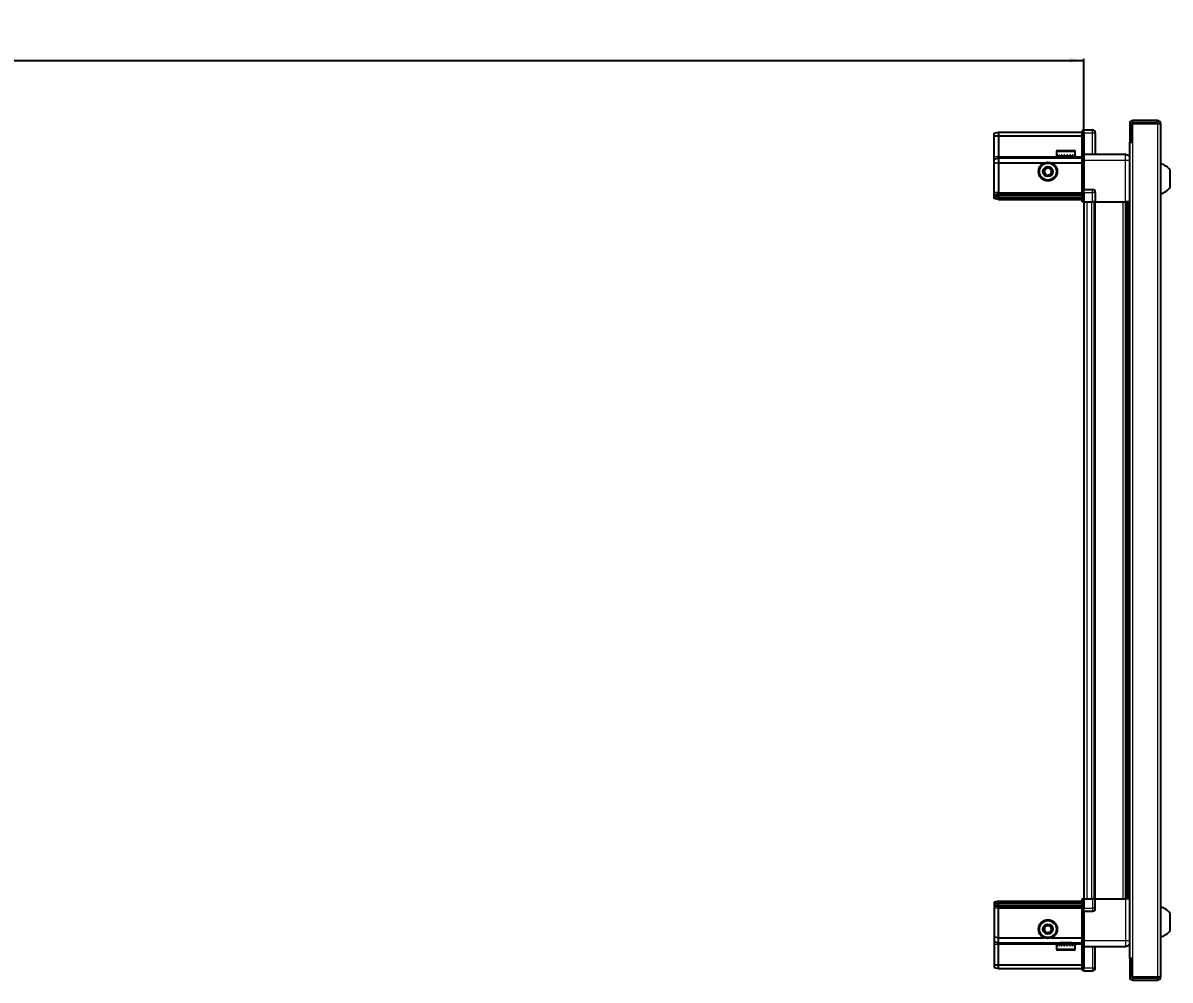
# Model space of a CAD drawing. Header units: millimetres. Extents: x 834 to 4671, y -809 to 1907.
# Drawn here: x 2871 to 3670, y 1177 to 1844 of the extents above; entities that cross this region are included whole.
import ezdxf

# ---------------------------------------------------------------- set-up
doc = ezdxf.new("R2010")
doc.units = ezdxf.units.MM
doc.layers.add('FORMAT', color=7, linetype='Continuous')
doc.styles.add('SLDTEXTSTYLE0', font='TXT', dxfattribs={"width": 0.75})
doc.dimstyles.new('SLDDIMSTYLE0', dxfattribs={"dimtxt": 20, "dimasz": 10, "dimexe": 0, "dimexo": 0.0625, "dimgap": 5, "dimtad": 2, "dimdec": 1, "dimrnd": 1e-09, "dimzin": 12, "dimdsep": 46, "dimtxsty": 'SLDTEXTSTYLE0', "dimsah": 1, "dimcen": 0.09, "dimadec": 0, "dimazin": 3, "dimtfac": 1, "dimtofl": 0, "dimtmove": 0, "dimatfit": 3, "dimfxl": 0, "dimfrac": 2, "dimtolj": 1, "dimtzin": 12, "dimarcsym": 0})

# ---------------------------------------------------------------- blocks, each defined once
blk = doc.blocks.new('_D_4')
at = {"layer": 'FORMAT'}
for p, q in [((1910.07, 1719.77), (1910.07, 1819.26)), ((1910.07, 1818.26), (3610.07, 1818.26)), ((3610.07, 1719.77), (3610.07, 1819.26))]:
    blk.add_line(p, q, dxfattribs=at)
for points in [[(1910.07, 1818.26), (1920.07, 1816.72), (1920.07, 1819.8)], [(3610.07, 1818.26), (3600.07, 1819.8), (3600.07, 1816.72)]]:
    blk.add_solid(points, dxfattribs=at)
at = {"layer": 'FORMAT', "insert": (2730.51, 1844.04), "char_height": 20, "attachment_point": 1, "style": 'SLDTEXTSTYLE0'}
blk.add_mtext('1700', dxfattribs=at)

msp = doc.modelspace()

# ---------------------------------------------------------------- linework, layer by layer
at = {"color": 7, "linetype": 'Continuous', "lineweight": 25}
for p, q in [((3641.92, 1774.16), (3641.92, 1761.76)), ((3643.42, 1774.16), (3643.42, 1761.76)), ((3643.92, 1761.26), (3643.92, 1774.16)), ((3643.92, 1774.16), (3661.32, 1774.16)), ((3661.32, 1776.26), (3644.02, 1776.26)), ((3661.32, 1774.76), (3644.02, 1774.76)), ((3661.32, 1774.76), (3661.32, 1776.26)), ((3661.32, 1774.16), (3663.42, 1774.16)), ((3663.42, 1774.16), (3663.42, 1179.36)), ((3547.42, 1767.45), (3550.42, 1768.26)), ((3547.42, 1765.6), (3547.42, 1767.45)), ((3550.42, 1768.26), (3550.42, 1765.76)), ((3550.42, 1768.26), (3608.72, 1768.26)), ((3609.59, 1769.76), (3608.72, 1769.26)), ((3609.59, 1769.76), (3608.72, 1769.26)), ((3608.72, 1769.26), (3608.72, 1767.76)), ((3608.72, 1752.96), (3608.72, 1767.76)), ((3609.92, 1769.76), (3609.59, 1769.76)), ((3609.92, 1769.76), (3609.59, 1769.76)), ((3609.92, 1767.76), (3609.92, 1769.76)), ((3609.92, 1769.76), (3609.92, 1769.76)), ((3609.92, 1769.76), (3615.92, 1769.76)), ((3609.92, 1767.76), (3609.92, 1752.96)), ((3617.92, 1767.76), (3617.92, 1752.76)), ((3547.42, 1765.6), (3550.42, 1765.76)), ((3547.42, 1751.26), (3547.42, 1765.6)), ((3550.42, 1765.76), (3550.42, 1751.26)), ((3550.42, 1765.76), (3608.72, 1765.76)), ((3641.82, 1761.26), (3641.82, 1192.26)), ((3641.82, 1761.26), (3643.92, 1761.26)), ((3641.92, 1761.76), (3643.42, 1761.76)), ((3547.42, 1749.45), (3547.42, 1751.26)), ((3547.42, 1749.45), (3550.42, 1750.26)), ((3550.42, 1751.26), (3550.42, 1750.26)), ((3550.42, 1750.26), (3550.42, 1746.76)), ((3550.42, 1750.26), (3608.72, 1750.26)), ((3590.92, 1754.66), (3590.92, 1751.76)), ((3590.92, 1751.76), (3590.96, 1751.76)), ((3591.08, 1752.26), (3590.96, 1752.26)), ((3590.96, 1752.26), (3590.96, 1751.76)), ((3590.96, 1751.76), (3591.08, 1751.76)), ((3591.08, 1752.26), (3591.08, 1751.76)), ((3591.08, 1751.76), (3591.49, 1751.76)), ((3591.83, 1752.26), (3591.49, 1752.26)), ((3591.49, 1752.26), (3591.49, 1751.76)), ((3591.49, 1751.76), (3591.83, 1751.76)), ((3591.72, 1755.46), (3603.12, 1755.46)), ((3591.83, 1752.26), (3591.83, 1751.76)), ((3591.83, 1751.76), (3592.6, 1751.76)), ((3593.12, 1752.26), (3592.6, 1752.26)), ((3592.6, 1752.26), (3592.6, 1751.76)), ((3592.6, 1751.76), (3593.12, 1751.76)), ((3593.02, 1751.76), (3593.02, 1751.66)), ((3593.02, 1751.66), (3601.82, 1751.66)), ((3593.12, 1752.26), (3593.12, 1751.76)), ((3593.12, 1751.76), (3594.18, 1751.76)), ((3593.42, 1751.26), (3594.11, 1750.77)), ((3593.42, 1751.26), (3601.42, 1751.26)), ((3594.11, 1750.77), (3593.42, 1750.29)), ((3593.42, 1750.29), (3593.42, 1750.26)), ((3593.42, 1750.29), (3601.42, 1750.29)), ((3594.11, 1750.77), (3600.73, 1750.77)), ((3594.84, 1752.26), (3594.18, 1752.26)), ((3594.18, 1752.26), (3594.18, 1751.76)), ((3594.18, 1751.76), (3594.84, 1751.76)), ((3594.84, 1752.26), (3594.84, 1751.76)), ((3594.84, 1751.76), (3596.08, 1751.76)), ((3596.81, 1752.26), (3596.08, 1752.26)), ((3596.08, 1752.26), (3596.08, 1751.76)), ((3596.08, 1751.76), (3596.51, 1751.76)), ((3596.51, 1752.26), (3596.51, 1751.76)), ((3596.81, 1752.26), (3596.81, 1751.76)), ((3596.81, 1751.76), (3598.11, 1751.76)), ((3598.84, 1752.26), (3598.11, 1752.26)), ((3598.11, 1752.26), (3598.11, 1751.76)), ((3598.38, 1752.26), (3598.38, 1751.76)), ((3598.38, 1751.76), (3598.84, 1751.76)), ((3598.84, 1752.26), (3598.84, 1751.76)), ((3598.84, 1751.76), (3600.08, 1751.76)), ((3600.73, 1752.26), (3600.08, 1752.26)), ((3600.08, 1752.26), (3600.08, 1751.76)), ((3600.08, 1751.76), (3600.73, 1751.76)), ((3600.73, 1752.26), (3600.73, 1751.76)), ((3600.73, 1751.76), (3601.78, 1751.76)), ((3600.73, 1750.77), (3601.42, 1751.26)), ((3601.42, 1750.29), (3600.73, 1750.77)), ((3601.42, 1750.26), (3601.42, 1750.29)), ((3602.3, 1752.26), (3601.78, 1752.26)), ((3601.78, 1752.26), (3601.78, 1751.76)), ((3601.78, 1751.76), (3602.3, 1751.76)), ((3601.82, 1751.66), (3601.82, 1751.76)), ((3602.3, 1752.26), (3602.3, 1751.76)), ((3602.3, 1751.76), (3603.06, 1751.76)), ((3603.39, 1752.26), (3603.06, 1752.26)), ((3603.06, 1752.26), (3603.06, 1751.76)), ((3603.06, 1751.76), (3603.39, 1751.76)), ((3603.39, 1752.26), (3603.39, 1751.76)), ((3603.39, 1751.76), (3603.78, 1751.76)), ((3603.89, 1752.26), (3603.78, 1752.26)), ((3603.78, 1752.26), (3603.78, 1751.76)), ((3603.78, 1751.76), (3603.89, 1751.76)), ((3603.89, 1752.26), (3603.89, 1751.76)), ((3603.89, 1751.76), (3603.92, 1751.76)), ((3603.92, 1751.76), (3603.92, 1754.66)), ((3608.72, 1752.76), (3608.72, 1752.96)), ((3609.92, 1752.76), (3608.72, 1752.76)), ((3608.72, 1748.76), (3608.72, 1752.76)), ((3609.92, 1752.96), (3609.92, 1752.76)), ((3609.92, 1752.76), (3609.92, 1748.76)), ((3609.92, 1752.76), (3638.92, 1752.76)), ((3547.42, 1746.42), (3547.42, 1749.45)), ((3550.42, 1746.76), (3547.42, 1746.42)), ((3547.42, 1726.26), (3547.42, 1746.42)), ((3550.42, 1746.76), (3550.42, 1726.26)), ((3550.42, 1746.76), (3582.42, 1746.76)), ((3587.42, 1746.76), (3608.72, 1746.76)), ((3608.72, 1728.46), (3608.72, 1748.76)), ((3609.92, 1748.76), (3609.92, 1728.46)), ((3670.02, 1729.76), (3670.02, 1741.76)), ((3547.42, 1724.45), (3547.42, 1726.26)), ((3550.42, 1726.26), (3550.42, 1725.26)), ((3608.72, 1728.26), (3608.72, 1728.46)), ((3609.92, 1728.26), (3608.72, 1728.26)), ((3608.72, 1728.26), (3608.72, 1727.58)), ((3608.72, 1719.76), (3608.72, 1727.58)), ((3609.59, 1726.26), (3609.59, 1719.76)), ((3609.92, 1728.46), (3609.92, 1728.26)), ((3609.92, 1726.26), (3609.92, 1728.26)), ((3609.92, 1728.26), (3615.92, 1728.26)), ((3609.92, 1726.26), (3609.92, 1728.26)), ((3609.92, 1726.26), (3609.92, 1719.76)), ((3617.92, 1726.26), (3617.92, 1719.76)), ((3550.42, 1725.26), (3547.42, 1724.45)), ((3547.42, 1723.71), (3547.42, 1724.45)), ((3550.42, 1724.26), (3547.42, 1723.71)), ((3547.42, 1723.21), (3547.42, 1723.71)), ((3550.42, 1722.76), (3547.42, 1723.21)), ((3547.42, 1722.06), (3547.42, 1723.21)), ((3550.42, 1721.26), (3547.42, 1722.06)), ((3550.42, 1725.26), (3550.42, 1724.26)), ((3550.42, 1725.26), (3608.72, 1725.26)), ((3550.42, 1724.26), (3550.42, 1722.76)), ((3550.42, 1724.26), (3608.72, 1724.26)), ((3550.42, 1722.76), (3608.72, 1722.76)), ((3550.42, 1722.76), (3550.42, 1721.26)), ((3550.42, 1721.26), (3608.72, 1721.26)), ((3609.59, 1719.76), (3608.72, 1719.76)), ((3609.92, 1719.76), (3609.59, 1719.76)), ((3609.92, 1719.76), (3615.92, 1719.76)), ((3610.07, 1719.76), (3610.07, 1233.76)), ((3617.92, 1719.76), (3615.92, 1719.76)), ((3617.27, 1719.76), (3617.27, 1233.76)), ((3617.92, 1719.76), (3638.92, 1719.76)), ((3639.94, 1233.76), (3639.94, 1719.76)), ((3639.98, 1233.76), (3639.98, 1719.76)), ((3641.77, 1719.76), (3641.77, 1233.76)), ((3550.42, 1232.26), (3547.42, 1231.45)), ((3547.42, 1231.45), (3547.42, 1230.3)), ((3550.42, 1230.76), (3547.42, 1230.3)), ((3550.42, 1230.76), (3550.42, 1232.26)), ((3550.42, 1232.26), (3608.72, 1232.26)), ((3550.42, 1229.26), (3550.42, 1230.76)), ((3550.42, 1230.76), (3608.72, 1230.76)), ((3608.72, 1225.93), (3608.72, 1233.76)), ((3608.72, 1233.76), (3609.59, 1233.76)), ((3609.59, 1233.76), (3609.59, 1233.76)), ((3609.59, 1233.76), (3609.59, 1227.26)), ((3609.92, 1233.76), (3609.59, 1233.76)), ((3609.92, 1233.76), (3609.92, 1227.26)), ((3609.92, 1233.76), (3609.92, 1233.76)), ((3609.92, 1233.76), (3609.92, 1227.26)), ((3609.92, 1233.76), (3615.92, 1233.76)), ((3617.92, 1233.76), (3615.92, 1233.76)), ((3617.92, 1227.26), (3617.92, 1233.76)), ((3617.92, 1233.76), (3638.92, 1233.76)), ((3547.42, 1230.3), (3547.42, 1229.8)), ((3550.42, 1229.26), (3547.42, 1229.8)), ((3547.42, 1229.8), (3547.42, 1229.06)), ((3550.42, 1228.26), (3547.42, 1229.06)), ((3547.42, 1229.06), (3547.42, 1227.26)), ((3547.42, 1227.26), (3547.42, 1207.09)), ((3550.42, 1229.26), (3608.72, 1229.26)), ((3550.42, 1228.26), (3550.42, 1229.26)), ((3550.42, 1228.26), (3608.72, 1228.26)), ((3550.42, 1227.26), (3550.42, 1228.26)), ((3550.42, 1206.76), (3550.42, 1227.26)), ((3608.72, 1225.93), (3608.72, 1225.26)), ((3609.92, 1225.26), (3608.72, 1225.26)), ((3608.72, 1225.06), (3608.72, 1225.26)), ((3608.72, 1204.76), (3608.72, 1225.06)), ((3609.92, 1225.26), (3609.92, 1227.26)), ((3609.92, 1225.26), (3609.92, 1225.06)), ((3609.92, 1225.26), (3615.92, 1225.26)), ((3609.92, 1225.06), (3609.92, 1204.76)), ((3670.02, 1211.76), (3670.02, 1223.76)), ((3550.42, 1206.76), (3547.42, 1207.09)), ((3547.42, 1207.09), (3547.42, 1204.06)), ((3550.42, 1206.76), (3582.42, 1206.76)), ((3550.42, 1203.26), (3550.42, 1206.76)), ((3587.42, 1206.76), (3608.72, 1206.76)), ((3547.42, 1204.06), (3550.42, 1203.26)), ((3547.42, 1204.06), (3547.42, 1202.26)), ((3547.42, 1202.26), (3547.42, 1187.91)), ((3550.42, 1203.26), (3608.72, 1203.26)), ((3550.42, 1202.26), (3550.42, 1203.26)), ((3550.42, 1187.76), (3550.42, 1202.26)), ((3590.92, 1201.76), (3590.92, 1198.86)), ((3590.94, 1201.76), (3590.92, 1201.76)), ((3590.94, 1201.26), (3590.94, 1201.76)), ((3591.04, 1201.76), (3590.94, 1201.76)), ((3590.94, 1201.26), (3591.04, 1201.26)), ((3591.04, 1201.26), (3591.04, 1201.76)), ((3591.41, 1201.76), (3591.04, 1201.76)), ((3591.41, 1201.26), (3591.41, 1201.76)), ((3591.73, 1201.76), (3591.41, 1201.76)), ((3591.41, 1201.26), (3591.73, 1201.26)), ((3591.73, 1201.26), (3591.73, 1201.76)), ((3592.47, 1201.76), (3591.73, 1201.76)), ((3592.47, 1201.26), (3592.47, 1201.76)), ((3592.97, 1201.76), (3592.47, 1201.76)), ((3592.47, 1201.26), (3592.97, 1201.26)), ((3592.97, 1201.26), (3592.97, 1201.76)), ((3594.01, 1201.76), (3592.97, 1201.76)), ((3593.02, 1201.86), (3593.02, 1201.76)), ((3601.82, 1201.86), (3593.02, 1201.86)), ((3593.42, 1203.26), (3593.42, 1203.22)), ((3593.42, 1203.22), (3594.11, 1202.74)), ((3601.42, 1203.22), (3593.42, 1203.22)), ((3594.11, 1202.74), (3593.42, 1202.26)), ((3601.42, 1202.26), (3593.42, 1202.26)), ((3594.01, 1201.26), (3594.01, 1201.76)), ((3594.66, 1201.76), (3594.01, 1201.76)), ((3594.01, 1201.26), (3594.66, 1201.26)), ((3600.73, 1202.74), (3594.11, 1202.74)), ((3594.66, 1201.26), (3594.66, 1201.76)), ((3595.89, 1201.76), (3594.66, 1201.76)), ((3595.89, 1201.26), (3595.89, 1201.76)), ((3596.38, 1201.76), (3595.89, 1201.76)), ((3595.89, 1201.26), (3596.61, 1201.26)), ((3596.38, 1201.26), (3596.38, 1201.76)), ((3596.61, 1201.26), (3596.61, 1201.76)), ((3597.91, 1201.76), (3596.61, 1201.76)), ((3597.91, 1201.26), (3597.91, 1201.76)), ((3597.91, 1201.26), (3598.64, 1201.26)), ((3598.25, 1201.26), (3598.25, 1201.76)), ((3598.64, 1201.76), (3598.25, 1201.76)), ((3598.64, 1201.26), (3598.64, 1201.76)), ((3599.89, 1201.76), (3598.64, 1201.76)), ((3599.89, 1201.26), (3599.89, 1201.76)), ((3600.56, 1201.76), (3599.89, 1201.76)), ((3599.89, 1201.26), (3600.56, 1201.26)), ((3600.56, 1201.26), (3600.56, 1201.76)), ((3601.63, 1201.76), (3600.56, 1201.76)), ((3600.73, 1202.74), (3601.42, 1203.22)), ((3601.42, 1202.26), (3600.73, 1202.74)), ((3601.42, 1203.22), (3601.42, 1203.26)), ((3601.63, 1201.26), (3601.63, 1201.76)), ((3602.16, 1201.76), (3601.63, 1201.76)), ((3601.63, 1201.26), (3602.16, 1201.26)), ((3601.82, 1201.76), (3601.82, 1201.86)), ((3602.16, 1201.26), (3602.16, 1201.76)), ((3602.95, 1201.76), (3602.16, 1201.76)), ((3602.95, 1201.26), (3602.95, 1201.76)), ((3603.3, 1201.76), (3602.95, 1201.76)), ((3602.95, 1201.26), (3603.3, 1201.26)), ((3603.3, 1201.26), (3603.3, 1201.76)), ((3603.74, 1201.76), (3603.3, 1201.76)), ((3603.74, 1201.26), (3603.74, 1201.76)), ((3603.87, 1201.76), (3603.74, 1201.76)), ((3603.74, 1201.26), (3603.87, 1201.26)), ((3603.87, 1201.26), (3603.87, 1201.76)), ((3603.92, 1201.76), (3603.87, 1201.76)), ((3603.92, 1198.86), (3603.92, 1201.76)), ((3608.72, 1200.76), (3608.72, 1204.76)), ((3609.92, 1200.76), (3608.72, 1200.76)), ((3608.72, 1200.56), (3608.72, 1200.76)), ((3608.72, 1185.76), (3608.72, 1200.56)), ((3609.92, 1204.76), (3609.92, 1200.76)), ((3609.92, 1200.76), (3609.92, 1200.56)), ((3609.92, 1200.76), (3638.92, 1200.76)), ((3609.92, 1200.56), (3609.92, 1185.76)), ((3609.92, 1200.56), (3609.92, 1185.76)), ((3617.92, 1185.76), (3617.92, 1200.76)), ((3603.12, 1198.06), (3591.72, 1198.06)), ((3643.92, 1192.26), (3641.82, 1192.26)), ((3641.92, 1191.76), (3641.92, 1179.36)), ((3641.92, 1191.76), (3643.42, 1191.76)), ((3643.42, 1191.76), (3643.42, 1179.36)), ((3643.92, 1179.36), (3643.92, 1192.26)), ((3547.42, 1187.91), (3550.42, 1187.76)), ((3547.42, 1187.91), (3547.42, 1186.06)), ((3547.42, 1186.06), (3550.42, 1185.26)), ((3550.42, 1187.76), (3608.72, 1187.76)), ((3550.42, 1185.26), (3550.42, 1187.76)), ((3550.42, 1185.26), (3608.72, 1185.26)), ((3608.72, 1185.76), (3608.72, 1184.26)), ((3608.72, 1184.26), (3609.59, 1183.76)), ((3609.92, 1183.76), (3609.59, 1183.76)), ((3609.92, 1183.76), (3609.92, 1185.76)), ((3609.92, 1183.76), (3615.92, 1183.76)), ((3661.32, 1179.36), (3643.92, 1179.36)), ((3644.02, 1178.76), (3661.32, 1178.76)), ((3644.02, 1177.26), (3661.32, 1177.26)), ((3663.42, 1179.36), (3661.32, 1179.36)), ((3661.32, 1178.76), (3661.32, 1177.26))]:
    msp.add_line(p, q, dxfattribs=at)
at = {"color": 8, "linetype": 'Continuous', "lineweight": 18}
for p, q in [((3643.42, 1774.16), (3641.92, 1774.16)), ((3644.02, 1774.76), (3644.02, 1776.26)), ((3661.32, 1774.16), (3661.32, 1179.36)), ((3609.92, 1767.76), (3608.72, 1767.76)), ((3609.92, 1767.76), (3615.92, 1767.76)), ((3615.92, 1767.76), (3615.92, 1769.76)), ((3615.92, 1752.76), (3615.92, 1767.76)), ((3615.92, 1767.76), (3617.92, 1767.76)), ((3643.92, 1761.26), (3643.92, 1192.26)), ((3547.42, 1751.26), (3550.42, 1751.26)), ((3550.42, 1751.26), (3593.42, 1751.26)), ((3590.92, 1754.66), (3603.92, 1754.66)), ((3601.42, 1751.26), (3608.72, 1751.26)), ((3608.72, 1752.96), (3609.92, 1752.96)), ((3609.92, 1748.76), (3608.72, 1748.76)), ((3609.92, 1748.76), (3638.92, 1748.76)), ((3638.92, 1719.76), (3638.92, 1748.76)), ((3550.42, 1726.26), (3547.42, 1726.26)), ((3550.42, 1726.26), (3608.72, 1726.26)), ((3608.72, 1728.46), (3609.92, 1728.46)), ((3609.92, 1726.26), (3609.59, 1726.26)), ((3609.92, 1726.26), (3615.92, 1726.26)), ((3615.92, 1726.26), (3615.92, 1728.26)), ((3615.92, 1719.76), (3615.92, 1726.26)), ((3617.92, 1726.26), (3615.92, 1726.26)), ((3612.07, 1719.76), (3612.07, 1233.76)), ((3615.27, 1719.76), (3615.27, 1233.76)), ((3617.92, 1719.76), (3617.92, 1233.76)), ((3637.32, 1233.76), (3637.32, 1719.76)), ((3638.74, 1719.76), (3638.74, 1233.76)), ((3641.18, 1233.76), (3641.18, 1719.76)), ((3609.92, 1233.76), (3609.59, 1233.76)), ((3615.92, 1233.76), (3615.92, 1227.26)), ((3638.92, 1233.76), (3638.92, 1204.76)), ((3550.42, 1227.26), (3547.42, 1227.26)), ((3550.42, 1227.26), (3608.72, 1227.26)), ((3609.92, 1225.06), (3608.72, 1225.06)), ((3609.92, 1227.26), (3609.59, 1227.26)), ((3609.92, 1227.26), (3615.92, 1227.26)), ((3617.92, 1227.26), (3615.92, 1227.26)), ((3615.92, 1227.26), (3615.92, 1225.26)), ((3547.42, 1202.26), (3550.42, 1202.26)), ((3550.42, 1202.26), (3593.42, 1202.26)), ((3603.92, 1198.86), (3590.92, 1198.86)), ((3601.42, 1202.26), (3608.72, 1202.26)), ((3609.92, 1204.76), (3608.72, 1204.76)), ((3609.92, 1200.56), (3608.72, 1200.56)), ((3609.92, 1204.76), (3638.92, 1204.76)), ((3615.92, 1200.76), (3615.92, 1185.76)), ((3609.92, 1185.76), (3608.72, 1185.76)), ((3609.92, 1185.76), (3615.92, 1185.76)), ((3615.92, 1185.76), (3617.92, 1185.76)), ((3615.92, 1185.76), (3615.92, 1183.76)), ((3643.42, 1179.36), (3641.92, 1179.36)), ((3644.02, 1178.76), (3644.02, 1177.26))]:
    msp.add_line(p, q, dxfattribs=at)
at = {"color": 7, "linetype": 'Continuous', "lineweight": 25}
for centre, radius in [((3584.92, 1740.76), 6.5), ((3584.92, 1740.76), 3.46), ((3584.92, 1212.76), 6.5), ((3584.92, 1212.76), 3.46)]:
    msp.add_circle(centre, radius, dxfattribs=at)
at = {"color": 8, "linetype": 'Continuous', "lineweight": 18}
for centre in [(3584.92, 1740.76), (3584.92, 1212.76)]:
    msp.add_circle(centre, 5.7, dxfattribs=at)
at = {"color": 7, "linetype": 'Continuous', "lineweight": 25}
for centre, radius, start, end in [((3644.02, 1774.16), 2.1, 90, 180), ((3644.02, 1774.16), 0.6, 90, 180), ((3661.32, 1774.16), 2.1, 0, 90), ((3661.32, 1774.16), 0.6, 0, 90), ((3615.92, 1767.76), 2, 0, 90), ((3591.72, 1754.66), 0.8, 90, 180), ((3593.02, 1751.26), 0.4, 0, 90), ((3601.82, 1751.26), 0.4, 90, 180), ((3603.12, 1754.66), 0.8, 0, 90), ((3584.92, 1740.76), 2.5, 120.74103, 180.74103), ((3584.92, 1740.76), 2.5, 60.74103, 120.74103), ((3584.92, 1740.76), 2.5, 0.74103, 60.74103), ((3660.4, 1734.73), 11.91, 36.1266, 75.29965), ((3584.92, 1740.76), 2.5, 180.74103, 240.74103), ((3584.92, 1740.76), 2.5, 240.74103, 300.74103), ((3584.92, 1740.76), 2.5, 300.74103, 0.74103), ((3615.92, 1726.26), 2, 0, 90), ((3660.4, 1736.78), 11.91, 284.70035, 323.8734), ((3615.92, 1227.26), 2, 270, 0), ((3660.4, 1216.73), 11.91, 36.1266, 75.29965), ((3584.92, 1212.76), 2.5, 95.91157, 155.91157), ((3584.92, 1212.76), 2.5, 35.91157, 95.91157), ((3584.92, 1212.76), 2.5, 155.91157, 215.91157), ((3584.92, 1212.76), 2.5, 215.91157, 275.91157), ((3584.92, 1212.76), 2.5, 275.91157, 335.91157), ((3584.92, 1212.76), 2.5, 335.91157, 35.91157), ((3660.4, 1218.78), 11.91, 284.70035, 323.8734), ((3591.72, 1198.86), 0.8, 180, 270), ((3593.02, 1202.26), 0.4, 270, 0), ((3601.82, 1202.26), 0.4, 180, 270), ((3603.12, 1198.86), 0.8, 270, 0), ((3615.92, 1185.76), 2, 270, 0), ((3644.02, 1179.36), 2.1, 180, 270), ((3644.02, 1179.36), 0.6, 180, 270), ((3661.32, 1179.36), 2.1, 270, 0), ((3661.32, 1179.36), 0.6, 270, 0)]:
    msp.add_arc(centre, radius, start, end, dxfattribs=at)
for centre, start_param, end_param in [((3606.12, 1726.26), 0, 0.722734), ((3606.12, 1227.26), 5.560451, 6.283185)]:
    msp.add_ellipse(centre, major_axis=(3.46, 0), ratio=0.57735, start_param=start_param, end_param=end_param, dxfattribs=at)
for points, knots in [([(3638.92, 1752.76), (3639.36, 1752.71), (3640.04, 1752.64), (3640.85, 1752.2), (3641.41, 1751.76), (3641.68, 1751.39), (3641.82, 1751.21)], [0, 0, 0, 0, 0.384298, 0.591173, 0.802437, 1, 1, 1, 1]), ([(3582.4, 1742.17), (3582.84, 1742.43), (3583.67, 1742.92), (3584.5, 1743.42), (3584.88, 1743.64)], [0, 0, 0, 0, 0.5346859, 1, 1, 1, 1]), ([(3582.44, 1739.28), (3582.44, 1739.41), (3582.43, 1740), (3582.42, 1741), (3582.41, 1741.82), (3582.4, 1742.17)], [0, 0, 0, 0, 0.133125, 0.637099, 1, 1, 1, 1]), ([(3584.88, 1743.64), (3585.33, 1743.39), (3586.17, 1742.92), (3587.01, 1742.45), (3587.4, 1742.23)], [0, 0, 0, 0, 0.534686, 1, 1, 1, 1]), ([(3587.4, 1742.23), (3587.4, 1741.89), (3587.42, 1741.06), (3587.43, 1740.07), (3587.44, 1739.47), (3587.44, 1739.35)], [0, 0, 0, 0, 0.362901, 0.866875, 1, 1, 1, 1]), ([(3584.96, 1737.87), (3584.51, 1738.12), (3583.67, 1738.59), (3582.83, 1739.06), (3582.44, 1739.28)], [0, 0, 0, 0, 0.534686, 1, 1, 1, 1]), ([(3587.44, 1739.35), (3586.99, 1739.08), (3586.17, 1738.59), (3585.34, 1738.1), (3584.96, 1737.87)], [0, 0, 0, 0, 0.534686, 1, 1, 1, 1]), ([(3641.77, 1719.76), (3641.73, 1719.76), (3641.51, 1719.76), (3640.79, 1719.76), (3639.83, 1719.76), (3639.18, 1719.76), (3638.92, 1719.76)], [0, 0, 0, 0, 0.071707, 0.420979, 0.770251, 1, 1, 1, 1]), ([(3641.77, 1233.76), (3641.73, 1233.76), (3641.51, 1233.76), (3640.79, 1233.76), (3639.83, 1233.76), (3639.18, 1233.76), (3638.92, 1233.76)], [0, 0, 0, 0, 0.071707, 0.420979, 0.770251, 1, 1, 1, 1]), ([(3582.05, 1212.46), (3582.26, 1212.93), (3582.65, 1213.81), (3583.04, 1214.69), (3583.23, 1215.1)], [0, 0, 0, 0, 0.534686, 1, 1, 1, 1]), ([(3583.23, 1215.1), (3583.57, 1215.13), (3584.39, 1215.22), (3585.38, 1215.32), (3585.97, 1215.38), (3586.1, 1215.39)], [0, 0, 0, 0, 0.362901, 0.866875, 1, 1, 1, 1]), ([(3586.1, 1215.39), (3586.4, 1214.97), (3586.97, 1214.19), (3587.53, 1213.42), (3587.79, 1213.05)], [0, 0, 0, 0, 0.534686, 1, 1, 1, 1]), ([(3583.74, 1210.12), (3583.44, 1210.54), (3582.87, 1211.32), (3582.31, 1212.1), (3582.05, 1212.46)], [0, 0, 0, 0, 0.534686, 1, 1, 1, 1]), ([(3586.61, 1210.42), (3586.49, 1210.41), (3585.89, 1210.34), (3584.9, 1210.24), (3584.08, 1210.16), (3583.74, 1210.12)], [0, 0, 0, 0, 0.133125, 0.637099, 1, 1, 1, 1]), ([(3587.79, 1213.05), (3587.58, 1212.58), (3587.19, 1211.7), (3586.79, 1210.83), (3586.61, 1210.42)], [0, 0, 0, 0, 0.534686, 1, 1, 1, 1]), ([(3638.92, 1200.76), (3639.36, 1200.8), (3640.04, 1200.88), (3640.85, 1201.31), (3641.41, 1201.75), (3641.68, 1202.12), (3641.82, 1202.31)], [0, 0, 0, 0, 0.384298, 0.591173, 0.802437, 1, 1, 1, 1])]:
    msp.add_open_spline(points, degree=3, knots=knots, dxfattribs=at)
at = {"color": 8, "linetype": 'Continuous', "lineweight": 18}
for points in [[(3638.92, 1748.76), (3638.92, 1749.28), (3638.92, 1750.33), (3638.92, 1751.65), (3638.92, 1752.58), (3638.92, 1752.7), (3638.92, 1752.76)], [(3638.92, 1204.76), (3638.92, 1204.23), (3638.92, 1203.18), (3638.92, 1201.86), (3638.92, 1200.94), (3638.92, 1200.82), (3638.92, 1200.76)]]:
    msp.add_open_spline(points, degree=3, dxfattribs=at)
for points, knots in [([(3638.92, 1748.76), (3639.36, 1748.76), (3640.04, 1748.76), (3640.85, 1748.76), (3641.41, 1748.76), (3641.68, 1748.76), (3641.82, 1748.76)], [0, 0, 0, 0, 0.3842982, 0.5911726, 0.8024372, 1, 1, 1, 1]), ([(3638.92, 1204.76), (3639.36, 1204.76), (3640.04, 1204.76), (3640.85, 1204.76), (3641.41, 1204.76), (3641.68, 1204.76), (3641.82, 1204.76)], [0, 0, 0, 0, 0.384298, 0.591173, 0.802437, 1, 1, 1, 1])]:
    msp.add_open_spline(points, degree=3, knots=knots, dxfattribs=at)

# ---------------------------------------------------------------- dimensions: what is measured, and where the dimension line sits
at = {"layer": 'FORMAT'}
dim = msp.add_linear_dim(base=(3610.07, 1818.26), p1=(1910.07, 1719.76), p2=(3610.07, 1719.76), angle=0, dimstyle='SLDDIMSTYLE0', dxfattribs=at)
dim.commit()
dim.dimension.update_dxf_attribs({"geometry": '_D_4', "text_midpoint": (2760.07, 1818.26), "dimtype": 160})

doc.saveas('drawing.dxf')
